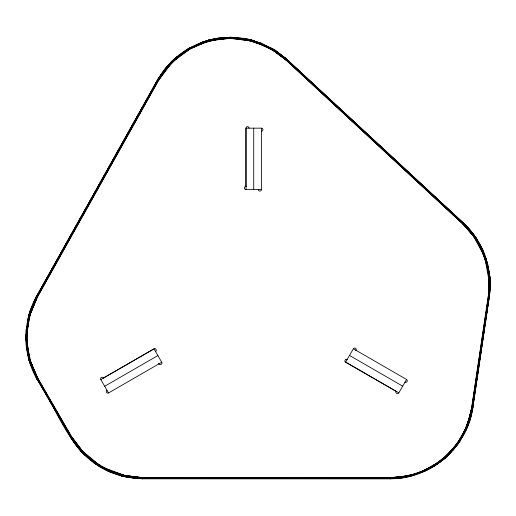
<?xml version="1.0" encoding="UTF-8"?>
<svg xmlns="http://www.w3.org/2000/svg" width="516" height="516" viewBox="0 0 516 516"><rect width="100%" height="100%" fill="white"/><g stroke="black" fill="none" stroke-linecap="round" stroke-linejoin="round"><path stroke-width="0.77" d="M246.016 189.572L246.016 128.161L261.444 128.161C263.476 128.071 263.476 131.399 261.444 131.309M253.73 189.572L253.73 128.161M258.297 189.572C258.206 191.597 261.535 191.597 261.444 189.572L261.444 128.161M464.993 429.757L469.128 418.811L471.676 407.388L488.207 296.519C492.625 269.804 482.015 242.572 463.013 223.75L286.561 60.127C267.765 43.318 241.436 35.043 216.514 39.603C192.275 43.434 170.441 59.166 158.496 80.58L37.41 297.119L29.231 316.727L27.322 329.363L26.632 337.857L27.438 346.346L29.522 358.949L37.649 378.634L71.111 436.588L84.295 453.667L101.407 466.799L109.237 470.444L125.601 475.765L142.713 477.926L390.257 477.926C413.819 477.481 436.813 467.219 452.3 449.346C462.826 437.742 469.212 422.785 471.856 407.414L488.388 296.545C491.871 269.92 482.679 242.23 462.891 223.88L286.438 60.256L271.648 49.201L251.724 40.945L230.342 38.132L208.954 40.945L189.03 49.201L188.611 48.478L202.691 41.964L208.741 40.138L217.313 38.281L229.194 37.487M188.611 48.478L208.741 40.138L230.342 37.294L251.911 40.254L272.009 48.581L287.025 59.624L463.529 223.196C482.957 242.101 492.967 269.694 489.033 296.642L472.501 407.511L467.09 426.397L472.359 407.492L488.897 296.616C492.29 269.784 482.654 242.333 463.233 223.505L286.78 59.882L271.79 48.956L251.795 40.674L230.342 37.849L208.883 40.674L188.888 48.956L171.718 62.126L157.89 80.238L36.804 296.777L28.954 316.656L26.348 337.857L29.244 359.026L37.365 378.796L70.827 436.755L84.095 453.874L101.265 467.045L121.26 475.326L142.713 478.255L390.257 478.255C410.027 477.584 429.06 470.586 444.386 458.047C459.027 444.734 468.857 426.977 472.205 407.466L488.736 296.597L489.045 276.557L489.877 276.479L490.2 280.517L489.374 296.694L472.843 407.563C467.56 447.366 430.409 479.39 390.257 478.745L142.713 478.745C128.129 478.319 113.649 474.939 100.988 467.522C68.196 448.352 57.192 408.814 36.946 379.041C22.362 353.944 22.388 321.881 36.378 296.539L158.064 79.025C165.513 66.222 176.233 55.741 188.972 48.227L171.325 61.739L157.464 79.999L158.496 80.58L171.918 62.333L177.362 57.753L189.559 49.252L203.085 43.08L216.514 39.603L230.342 38.436L251.724 40.945L251.937 40.138C240.321 37.146 228.175 36.559 216.32 38.442C199.163 41.267 184.16 50.329 171.325 61.739L171.918 62.333L189.559 49.252L189.03 49.201M413.697 475.384L402.099 477.9L390.257 478.732L142.713 478.687L121.144 475.746L101.046 467.419L83.785 454.177L70.518 436.929L36.997 379.008L28.832 359.136L25.916 337.864L28.535 316.553L36.488 296.603L158.167 79.083L171.409 61.823L188.669 48.581L208.767 40.254L230.342 37.294L251.937 40.138L272.067 48.478L275.176 50.316L287.102 59.54L463.568 223.151C483.55 241.63 493.283 269.797 489.316 296.681L489.755 276.492L489.155 296.655L472.617 407.53C469.27 427.145 459.382 444.992 444.669 458.376C429.267 470.979 410.13 478.016 390.257 478.687C410.175 478.19 429.325 471.069 444.747 458.46C459.492 445.063 469.341 427.171 472.83 407.563L471.676 407.388M489.755 276.492L489.245 296.674L472.785 407.556L467.599 426.603L466.825 426.287L471.856 407.414M489.033 296.642C492.632 269.733 482.834 242.21 463.413 223.318L286.96 59.695L272.009 48.581L287.077 59.572L275.176 50.316L261.773 43.396L251.937 40.138L263.56 45.227M489.316 296.681C492.935 269.7 483.17 242.01 463.555 223.164L462.762 224.015L473.359 235.954L484.75 257.013L489.02 280.575M488.736 296.597L489.329 276.531M488.388 296.545L489.045 276.557L488.568 296.571L472.037 407.44C467.322 434.33 449.623 459.188 424.339 470.179L434.62 464.587M488.897 296.616L489.568 276.512M476.333 238.785L463.329 223.402L286.877 59.779C265.579 40.77 236.528 33.772 208.819 40.435C187.792 46.724 169.848 60.495 158.328 79.174L36.681 296.706L28.722 316.598L26.103 337.864L29.012 359.091L37.139 378.925L70.602 436.884L83.785 454.177L70.453 436.968C85.063 462.478 113.617 477.99 142.713 478.732L142.713 477.564L121.331 475.055L101.407 466.799L94.331 461.839L81.541 450.326L71.266 436.497L37.81 378.544L31.037 362.942L27.438 346.346L27.322 329.363L30.696 312.715L37.249 297.029L158.786 79.445L171.918 62.333M84.095 453.874L70.963 436.671L37.5 378.718L29.522 358.949L26.632 337.857L29.231 316.727L36.939 296.855L158.541 79.296L157.767 80.167M27.096 329.098L25.8 337.864L28.715 359.168L36.959 379.034L37.965 378.447L31.037 362.942M27.329 327.505L27.567 325.912M27.916 323.519L28.154 321.926M28.98 316.347L29.567 312.361L36.391 296.545L37.41 297.119M472.83 407.563L470.263 419.147L466.064 430.254M158.496 80.58L158.786 79.445L158.064 79.025L36.572 296.648L28.535 316.553L36.43 296.571L29.567 312.361L28.425 316.521L25.8 337.864L26.632 337.857M142.713 477.926L121.331 475.055L121.118 475.862L142.713 478.687M29.012 359.091L37.242 378.867L70.705 436.826L83.921 454.041L101.142 467.257L121.196 475.565L142.713 478.397L390.257 478.397C410.104 477.88 429.177 470.792 444.547 458.234C459.24 444.882 469.063 427.061 472.501 407.511M472.714 407.543L467.49 426.558L472.785 407.556M467.315 426.487L472.617 407.53M472.205 407.466L466.825 426.287L457.395 443.405L444.199 457.827M103.477 378.505L104.213 377.551M36.43 296.571L28.425 316.521L29.231 316.727L37.087 296.939L158.786 79.445L158.025 80.315M28.954 316.656L36.939 296.855M29.231 316.727L37.249 297.029M28.722 316.598L36.804 296.777M28.535 316.553L36.681 296.706M356.098 350.332C357.188 348.623 354.305 346.958 353.37 348.758L345.656 362.122L398.836 392.831M158.98 363.496L158.715 363.909M286.438 60.256L271.648 49.201L272.067 48.478L287.077 59.572M457.395 443.405L458.073 443.895L444.773 458.492L443.999 457.595C429.002 470.302 409.943 477.597 390.257 477.745L142.713 477.745L125.601 475.765L101.407 466.799L100.988 467.522L91.132 459.569M353.37 348.758L406.556 379.466L398.797 392.895C397.862 394.701 394.979 393.031 396.069 391.322L345.617 362.193C343.811 361.252 345.475 358.368 347.191 359.465M157.464 79.999L165.984 67.557L176.601 56.85M157.657 80.109L158.328 79.174M453.19 450.126L460.337 440.645M247.106 40.164L261.328 44.492L274.538 51.31L286.309 60.391L287.115 59.527L275.176 50.316L270.816 48.407M166.894 68.312L177.362 57.753M444.747 458.46L435.252 465.587L424.823 471.256M155.561 351.544C157.361 350.609 155.697 347.726 153.987 348.816L103.529 377.944C102.594 376.145 99.711 377.809 100.801 379.518L108.554 392.953L161.74 362.245L154.026 348.88L100.839 379.589M106.98 390.225C105.18 391.16 106.844 394.043 108.554 392.953M463.013 223.75L475.887 239.076L476.584 238.618L463.529 223.196M104.696 386.271L157.883 355.563M70.453 436.968L83.702 454.261L84.295 453.667L71.427 436.407L70.408 436.994L80.664 451.119L82.515 452.609M150.575 350.783L151.53 350.583M355.35 350.654L356.317 350.551M484.75 257.013L485.537 256.736L487.646 267.481M202.691 41.964L207.309 40.803M208.851 40.416L217.313 38.281M413.368 474.256L401.932 476.732L390.257 477.564L142.713 477.564M208.767 40.254L230.342 37.416L251.911 40.254M142.713 478.397L121.26 475.326L142.713 478.1L390.257 478.1L409.665 475.558L409.865 476.371L390.257 478.732L390.257 477.564M409.839 476.255L390.257 478.616L142.713 478.616L121.144 475.746L142.713 478.519L390.257 478.519L409.839 476.255L390.257 478.397M390.257 478.1L409.736 475.836M390.257 477.745L409.665 475.558M390.257 478.255L409.794 476.075M216.32 38.442L229.156 37.513M232.361 37.281L230.342 37.294L247.345 39.003L261.773 43.396M261.444 189.572L245.939 189.572C243.907 189.662 243.907 186.334 245.939 186.424L245.939 128.161C245.848 126.13 249.176 126.13 249.086 128.161M142.713 478.732L125.356 476.919L108.753 471.527L93.635 462.8M121.196 475.565L142.713 478.519M121.331 475.055L142.713 478.1M488.207 296.519L489.374 296.694L490.2 280.517L489.445 276.686M265.011 45.859L269.365 47.769M404.976 382.195C406.692 383.285 408.356 380.402 406.556 379.466M349.513 355.44L402.693 386.149M94.331 461.839L109.237 470.444M271.648 49.201L286.677 59.998L463.129 223.621L476.126 238.921L463.329 223.402M271.79 48.956L286.677 59.998M271.913 48.743L286.78 59.882M272.009 48.581L286.877 59.779M81.541 450.326L101.407 466.799M286.309 60.391L462.762 224.015M463.555 223.164L474.314 235.257L482.525 249.215L487.884 264.495M246.396 186.747L246.016 186.121M463.413 223.318L476.487 238.682L463.478 223.247M463.129 223.621L475.887 239.076M70.963 436.671L84.295 453.667L71.266 436.497M70.827 436.755L83.921 454.041M70.705 436.826L83.785 454.177M159.012 363.825C159.947 365.625 162.83 363.961 161.74 362.245M37.965 378.447L71.427 436.407M348.493 363.651L348.242 362.961M427.99 468.747L428.37 469.495M37.5 378.718L29.244 359.026L37.242 378.867M37.139 378.925L28.832 359.136L37.055 378.976M36.997 379.008L28.715 359.168L29.522 358.949L37.649 378.634M481.454 249.712L486.743 264.772M208.954 40.945L208.741 40.138L230.342 37.255L230.342 38.436M28.586 357.188L26.264 346.475L26.213 339.425M28.922 358.717L29.915 363.309M488.846 273.615L489.149 275.151M26.148 329.247L26.193 336.297"/></g></svg>
